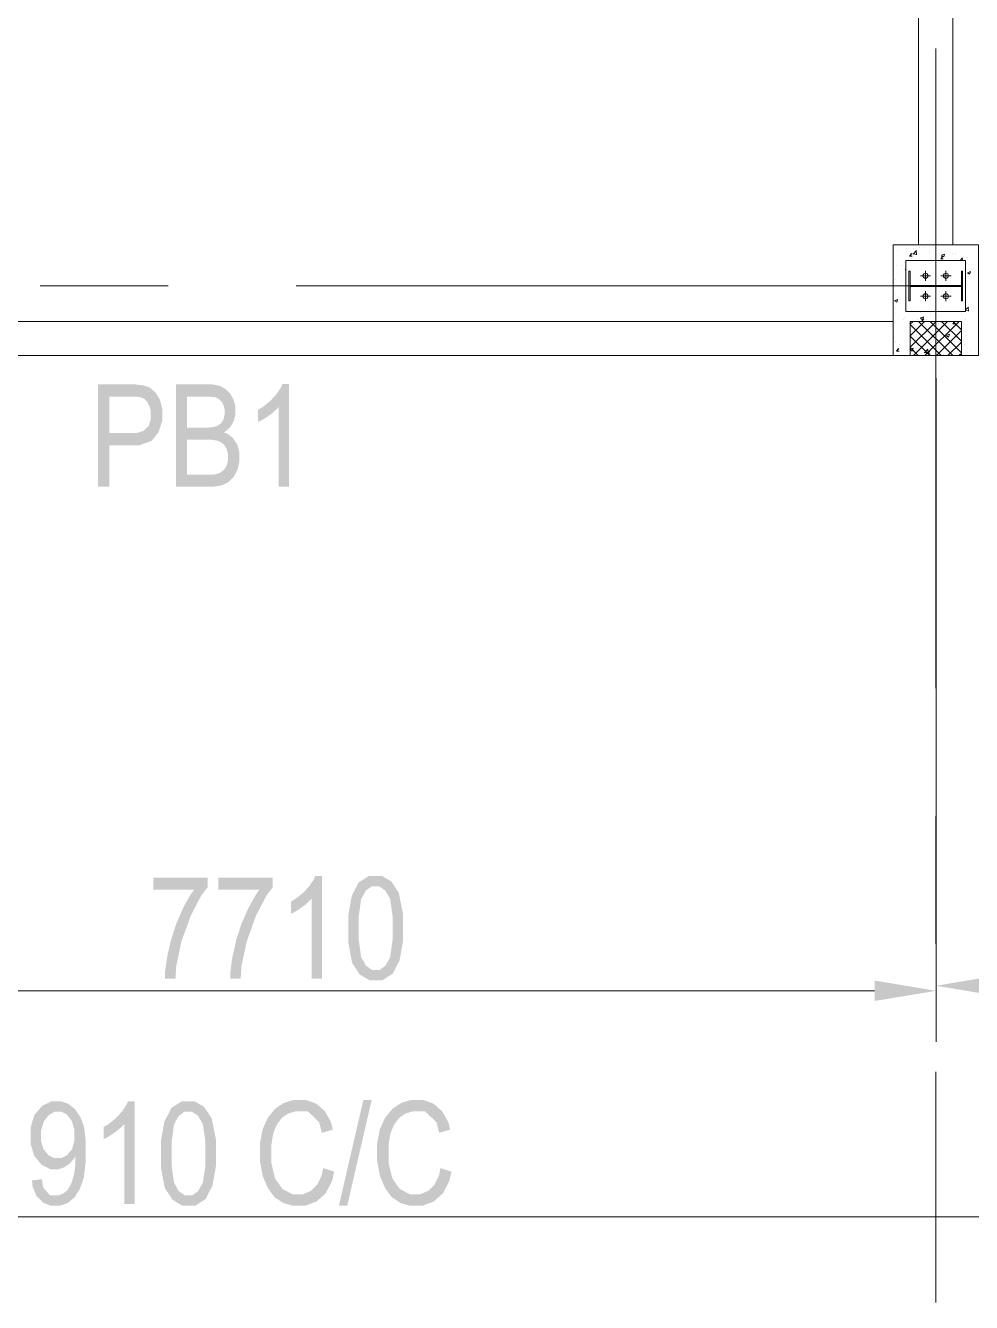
# Model space of a CAD drawing. Header units: millimetres. Extents: x 51.5 to 74.8, y 0.8 to 17.2.
# Drawn here: x 57.349 to 58.074, y 6.41 to 7.389 of the extents above; entities that cross this region are included whole.
import ezdxf

# ---------------------------------------------------------------- set-up
doc = ezdxf.new("R2010")
doc.units = ezdxf.units.MM
doc.layers.add('PDF_Geomertry', color=7, linetype='Continuous')
doc.layers.add('PDF_Solid Fills', color=7, linetype='Continuous')

msp = doc.modelspace()

# ---------------------------------------------------------------- hatches: boundary and pattern name
at = {"layer": 'PDF_Solid Fills', "transparency": 33554559}
h = msp.add_hatch(color=256, dxfattribs=at)
h.paths.add_polyline_path([(57.40426, 7.0355), (57.40426, 7.11397), (57.42857, 7.11397), (57.43288, 7.11397), (57.43913, 7.11314), (57.44121, 7.11245), (57.44399, 7.11147), (57.44843, 7.10759), (57.4501, 7.10495), (57.45176, 7.10217), (57.45343, 7.09536), (57.45343, 7.09134), (57.45343, 7.08606), (57.45065, 7.07745), (57.44801, 7.07397), (57.44524, 7.07064), (57.43593, 7.06731), (57.42926, 7.06731), (57.41274, 7.06731), (57.41274, 7.0355)])
h.paths.add_polyline_path([(57.41274, 7.07661), (57.42954, 7.07661), (57.43343, 7.07661), (57.43926, 7.07842), (57.44107, 7.08022), (57.44288, 7.08189), (57.44468, 7.08731), (57.44468, 7.09092), (57.44468, 7.09328), (57.44371, 7.09717), (57.44288, 7.09884), (57.44204, 7.1005), (57.43982, 7.10286), (57.43857, 7.10342), (57.43718, 7.10411), (57.4326, 7.10467), (57.42926, 7.10467), (57.41274, 7.10467)])
h = msp.add_hatch(color=256, dxfattribs=at)
h.paths.add_polyline_path([(57.46399, 7.0355), (57.46399, 7.11397), (57.48815, 7.11397), (57.4919, 7.11397), (57.49774, 7.11286), (57.49982, 7.11161), (57.5019, 7.1105), (57.50551, 7.10703), (57.5069, 7.10453), (57.50815, 7.10217), (57.50954, 7.09689), (57.50954, 7.09397), (57.50954, 7.0912), (57.50843, 7.08634), (57.50718, 7.08411), (57.50607, 7.08203), (57.50274, 7.07856), (57.50051, 7.07717), (57.50329, 7.0762), (57.50774, 7.07272), (57.5094, 7.07022), (57.51093, 7.06786), (57.5126, 7.06175), (57.5126, 7.05814), (57.5126, 7.05467), (57.51107, 7.04842), (57.50968, 7.04564), (57.50815, 7.043), (57.50426, 7.03911), (57.5019, 7.03786), (57.4994, 7.03661), (57.49274, 7.0355), (57.48843, 7.0355)])
h.paths.add_polyline_path([(57.47246, 7.04467), (57.48857, 7.04467), (57.49121, 7.04467), (57.4951, 7.04522), (57.49635, 7.04564), (57.49815, 7.04633), (57.50093, 7.0487), (57.5019, 7.05022), (57.50288, 7.05189), (57.50385, 7.05578), (57.50385, 7.05828), (57.50385, 7.0605), (57.50288, 7.06425), (57.50204, 7.06578), (57.50107, 7.06731), (57.49871, 7.06953), (57.49704, 7.07022), (57.49551, 7.07092), (57.49065, 7.07161), (57.48746, 7.07161), (57.47246, 7.07161)])
h.paths.add_polyline_path([(57.47246, 7.08092), (57.48649, 7.08092), (57.48913, 7.08092), (57.49301, 7.08133), (57.49426, 7.08175), (57.49593, 7.08231), (57.49843, 7.08411), (57.4994, 7.0855), (57.50024, 7.08675), (57.50121, 7.09036), (57.50121, 7.09272), (57.50121, 7.09481), (57.50038, 7.09828), (57.49954, 7.09967), (57.49871, 7.10106), (57.49649, 7.103), (57.49524, 7.10356), (57.49385, 7.10411), (57.48899, 7.10467), (57.48538, 7.10467), (57.47246, 7.10467)])
for points in [[(57.55065, 7.0355), (57.54274, 7.0355), (57.54274, 7.09675), (57.54135, 7.09522), (57.53774, 7.09189), (57.53538, 7.09022), (57.53315, 7.08856), (57.52885, 7.08606), (57.5269, 7.08522), (57.5269, 7.09467), (57.53024, 7.09647), (57.53593, 7.10106), (57.53843, 7.1037), (57.54093, 7.10647), (57.54454, 7.11175), (57.54551, 7.11425), (57.55065, 7.11425)], [(57.44649, 6.72647), (57.44649, 6.73564), (57.48815, 6.73564), (57.48815, 6.72814), (57.48343, 6.72217), (57.47524, 6.70633), (57.47176, 6.69661), (57.46815, 6.68703), (57.46413, 6.66772), (57.46357, 6.65828), (57.45551, 6.65828), (57.45551, 6.66314), (57.45718, 6.67467), (57.45857, 6.6812), (57.4601, 6.68772), (57.46413, 6.70022), (57.46676, 6.7062), (57.46926, 6.71217), (57.47482, 6.72217), (57.47788, 6.72647)], [(57.49649, 6.72647), (57.49649, 6.73564), (57.53815, 6.73564), (57.53815, 6.72814), (57.53343, 6.72217), (57.52524, 6.70633), (57.52176, 6.69661), (57.51829, 6.68703), (57.51413, 6.66772), (57.51357, 6.65828), (57.50551, 6.65828), (57.50565, 6.66314), (57.50718, 6.67467), (57.50871, 6.6812), (57.5101, 6.68772), (57.51413, 6.70022), (57.51676, 6.7062), (57.5194, 6.71217), (57.52496, 6.72217), (57.52788, 6.72647)], [(57.57579, 6.65828), (57.56788, 6.65828), (57.56788, 6.71953), (57.56649, 6.718), (57.56288, 6.71467), (57.56051, 6.713), (57.55829, 6.71134), (57.55399, 6.70884), (57.55218, 6.708), (57.55218, 6.71731), (57.55538, 6.71925), (57.56121, 6.72384), (57.56371, 6.72647), (57.56621, 6.72925), (57.56968, 6.73439), (57.57065, 6.73703), (57.57579, 6.73703)], [(57.43232, 6.48536), (57.4244, 6.48536), (57.4244, 6.54675), (57.42301, 6.54509), (57.41926, 6.54189), (57.41704, 6.54022), (57.41468, 6.53856), (57.41051, 6.53606), (57.40857, 6.53509), (57.40857, 6.54453), (57.4119, 6.54633), (57.4176, 6.55092), (57.4201, 6.55356), (57.4226, 6.55634), (57.42607, 6.56161), (57.42718, 6.56411), (57.43232, 6.56411)], [(57.57676, 6.51286), (57.58524, 6.51022), (57.58385, 6.50356), (57.57885, 6.4937), (57.57538, 6.4905), (57.57176, 6.48731), (57.56315, 6.48397), (57.55801, 6.48397), (57.55357, 6.48397), (57.54593, 6.4862), (57.54274, 6.48842), (57.53954, 6.4905), (57.5344, 6.49758), (57.53232, 6.50231), (57.53038, 6.50717), (57.52829, 6.51856), (57.52829, 6.52509), (57.52829, 6.53161), (57.53038, 6.54259), (57.53232, 6.54703), (57.5344, 6.55147), (57.53982, 6.55828), (57.54329, 6.56064), (57.54676, 6.56286), (57.55454, 6.56522), (57.55871, 6.56522), (57.56343, 6.56522), (57.57149, 6.56231), (57.57482, 6.55939), (57.57815, 6.55647), (57.58288, 6.548), (57.58413, 6.54231), (57.57579, 6.53995), (57.57371, 6.54814), (57.5651, 6.55634), (57.55857, 6.55634), (57.55538, 6.55634), (57.54982, 6.55467), (57.54746, 6.553), (57.5451, 6.55134), (57.54121, 6.5462), (57.53982, 6.54272), (57.53843, 6.53925), (57.53704, 6.5305), (57.53704, 6.52509), (57.53704, 6.51703), (57.53982, 6.50495), (57.54274, 6.50092), (57.54551, 6.49689), (57.55315, 6.49286), (57.55788, 6.49286), (57.56135, 6.49286), (57.56732, 6.49536), (57.56996, 6.49786), (57.57246, 6.50036), (57.57579, 6.50786)], [(57.66663, 6.51286), (57.6751, 6.51022), (57.67371, 6.50356), (57.66871, 6.4937), (57.66524, 6.4905), (57.66163, 6.48731), (57.65301, 6.48397), (57.64788, 6.48397), (57.64343, 6.48397), (57.63579, 6.4862), (57.6326, 6.48842), (57.6294, 6.4905), (57.62426, 6.49758), (57.62218, 6.50231), (57.62024, 6.50717), (57.61815, 6.51856), (57.61815, 6.52509), (57.61815, 6.53161), (57.62024, 6.54259), (57.62218, 6.54703), (57.62426, 6.55147), (57.62982, 6.55828), (57.63315, 6.56064), (57.63663, 6.56286), (57.6444, 6.56522), (57.64871, 6.56522), (57.65329, 6.56522), (57.66135, 6.56231), (57.66468, 6.55939), (57.66801, 6.55647), (57.67274, 6.548), (57.67413, 6.54231), (57.66579, 6.53995), (57.66357, 6.54814), (57.65496, 6.55634), (57.64843, 6.55634), (57.64524, 6.55634), (57.63968, 6.55467), (57.63732, 6.553), (57.63496, 6.55134), (57.63121, 6.5462), (57.62968, 6.54272), (57.62829, 6.53925), (57.6269, 6.5305), (57.6269, 6.52509), (57.6269, 6.51703), (57.62982, 6.50495), (57.6326, 6.50092), (57.63551, 6.49689), (57.64301, 6.49286), (57.64774, 6.49286), (57.65121, 6.49286), (57.65732, 6.49536), (57.65982, 6.49786), (57.66232, 6.50036), (57.66579, 6.50786)]]:
    msp.add_hatch(color=256, dxfattribs=at).paths.add_polyline_path(points)
h = msp.add_hatch(color=256, dxfattribs=at)
h.paths.add_polyline_path([(57.59607, 6.69689), (57.59607, 6.70675), (57.59871, 6.72175), (57.60135, 6.72689), (57.60399, 6.73189), (57.6119, 6.73703), (57.61718, 6.73703), (57.62176, 6.73703), (57.62899, 6.73286), (57.63163, 6.72883), (57.63482, 6.72384), (57.63801, 6.70786), (57.63801, 6.69689), (57.63801, 6.68703), (57.63538, 6.67217), (57.63274, 6.66703), (57.6301, 6.66203), (57.62218, 6.65689), (57.61704, 6.65689), (57.61246, 6.65689), (57.60482, 6.66134), (57.6019, 6.66592), (57.59899, 6.67036), (57.59607, 6.68592)])
h.paths.add_polyline_path([(57.60413, 6.69689), (57.60413, 6.68745), (57.60593, 6.67453), (57.60788, 6.67133), (57.60968, 6.668), (57.6144, 6.66481), (57.61718, 6.66481), (57.61996, 6.66481), (57.62454, 6.66814), (57.62635, 6.67133), (57.62815, 6.67467), (57.62996, 6.68745), (57.62996, 6.69689), (57.62996, 6.70647), (57.62815, 6.71939), (57.62635, 6.72259), (57.6244, 6.72578), (57.61968, 6.72911), (57.61676, 6.72911), (57.61413, 6.72911), (57.60954, 6.72578), (57.60774, 6.72245), (57.60593, 6.71925), (57.60413, 6.70647)])
h = msp.add_hatch(color=256, dxfattribs=at)
h.paths.add_polyline_path([(57.35357, 6.50342), (57.36121, 6.50439), (57.36204, 6.49814), (57.36746, 6.49189), (57.3719, 6.49189), (57.37385, 6.49189), (57.37746, 6.49328), (57.37913, 6.49467), (57.38079, 6.49592), (57.38357, 6.50078), (57.38468, 6.50425), (57.38579, 6.50772), (57.3869, 6.51578), (57.3869, 6.52036), (57.3869, 6.52231), (57.38565, 6.51995), (57.38232, 6.5162), (57.38024, 6.51481), (57.37815, 6.51342), (57.37385, 6.51203), (57.37176, 6.51203), (57.36774, 6.51203), (57.36093, 6.51536), (57.35815, 6.51883), (57.35524, 6.52231), (57.35246, 6.53161), (57.35246, 6.53759), (57.35246, 6.54384), (57.35538, 6.55356), (57.35829, 6.55703), (57.36135, 6.56064), (57.36843, 6.56411), (57.37274, 6.56411), (57.37579, 6.56411), (57.38135, 6.56217), (57.38399, 6.56022), (57.38649, 6.55814), (57.39051, 6.55231), (57.39204, 6.54856), (57.39343, 6.54467), (57.39482, 6.53356), (57.39482, 6.52634), (57.39482, 6.51814), (57.39329, 6.50564), (57.39176, 6.5012), (57.39024, 6.49675), (57.38607, 6.49022), (57.38343, 6.48814), (57.38093, 6.48606), (57.37496, 6.48397), (57.37176, 6.48397), (57.36801, 6.48397), (57.3619, 6.48647), (57.35954, 6.48897), (57.35704, 6.49147), (57.35399, 6.4987)])
h.paths.add_polyline_path([(57.38607, 6.53814), (57.38607, 6.54231), (57.38413, 6.54897), (57.38232, 6.55134), (57.38038, 6.55384), (57.37607, 6.5562), (57.37357, 6.5562), (57.37107, 6.5562), (57.36649, 6.55356), (57.36454, 6.55106), (57.36246, 6.54842), (57.36051, 6.54161), (57.36051, 6.53731), (57.36051, 6.53342), (57.36246, 6.52731), (57.36426, 6.52509), (57.36621, 6.52272), (57.37079, 6.5205), (57.37343, 6.5205), (57.37607, 6.5205), (57.38051, 6.52272), (57.38232, 6.52509), (57.38426, 6.52731), (57.38607, 6.53384)])
h = msp.add_hatch(color=256, dxfattribs=at)
h.paths.add_polyline_path([(57.45246, 6.52397), (57.45246, 6.53397), (57.4551, 6.54884), (57.45788, 6.55397), (57.46051, 6.55911), (57.46843, 6.56411), (57.47357, 6.56411), (57.47815, 6.56411), (57.48538, 6.55995), (57.48815, 6.55592), (57.49135, 6.55092), (57.49454, 6.53495), (57.49454, 6.52397), (57.49454, 6.51425), (57.4919, 6.49925), (57.48926, 6.49425), (57.48663, 6.48911), (57.47871, 6.48397), (57.47343, 6.48397), (57.46885, 6.48397), (57.46135, 6.48856), (57.45843, 6.493), (57.45538, 6.49745), (57.45246, 6.513)])
h.paths.add_polyline_path([(57.46065, 6.52411), (57.46065, 6.51453), (57.46246, 6.50175), (57.46426, 6.49842), (57.46607, 6.49522), (57.47079, 6.49189), (57.47371, 6.49189), (57.47635, 6.49189), (57.48093, 6.49522), (57.48274, 6.49856), (57.48454, 6.50175), (57.48649, 6.51453), (57.48649, 6.52411), (57.48649, 6.5337), (57.48454, 6.54647), (57.48274, 6.54967), (57.48093, 6.553), (57.47621, 6.5562), (57.47315, 6.5562), (57.47051, 6.5562), (57.46607, 6.55286), (57.46426, 6.54967), (57.46246, 6.54633), (57.46065, 6.53356)])

# ---------------------------------------------------------------- linework, layer by layer
at = {"layer": 'PDF_Geomertry', "lineweight": 0}
for points in [[(58.03329, 8.1455), (58.03329, 7.22106)], [(58.05954, 8.1455), (58.05954, 7.22106)], [(58.04649, 6.88106), (58.04649, 7.37161)], [(58.02288, 7.22106), (58.02288, 7.22106)], [(58.03413, 7.21897), (58.03413, 7.21897)], [(58.03774, 7.21911), (58.03774, 7.21911)], [(58.05024, 7.22078), (58.05024, 7.22078)], [(58.05343, 7.22106), (58.05343, 7.22106)], [(58.01371, 7.21411), (58.01371, 7.21411)], [(58.01676, 7.21647), (58.01676, 7.21647)], [(58.02371, 7.21578), (58.02371, 7.21578)], [(58.02843, 7.21231), (58.02635, 7.21245), (58.02801, 7.21439)], [(58.02746, 7.21217), (58.02704, 7.21425)], [(58.02885, 7.21425), (58.03176, 7.2137)], [(58.02899, 7.21384), (58.03163, 7.21661)], [(58.0294, 7.218), (58.0294, 7.218)], [(58.03176, 7.21342), (58.03135, 7.21661)], [(58.04149, 7.21495), (58.04149, 7.21495)], [(58.04204, 7.21078), (58.04204, 7.21078)], [(58.05218, 7.21022), (58.05024, 7.21036), (58.05176, 7.21231)], [(58.05065, 7.21022), (58.05065, 7.21022)], [(58.05093, 7.21314), (58.05329, 7.21397)], [(58.05093, 7.21286), (58.0526, 7.21175), (58.05315, 7.21384)], [(58.05135, 7.21009), (58.05093, 7.21217)], [(58.05926, 7.21425), (58.05926, 7.21425)], [(58.06149, 7.21411), (58.06149, 7.21411)], [(58.0626, 7.21036), (58.0626, 7.21036)], [(58.06315, 7.20911), (58.06315, 7.20911)], [(58.0651, 7.20911), (58.06704, 7.21106)], [(58.06704, 7.20911), (58.06676, 7.21106)], [(58.06746, 7.21245), (58.06746, 7.21245)], [(58.07093, 7.21147), (58.07093, 7.21147)], [(58.01371, 7.20342), (58.01371, 7.20342)], [(58.01635, 7.2055), (58.01635, 7.2055)], [(58.02065, 7.20481), (58.02065, 7.20481)], [(58.02274, 7.20745), (58.02274, 7.20745)], [(58.02301, 7.20231), (58.02357, 7.20258)], [(58.02301, 7.20217), (58.02357, 7.20175)], [(58.02357, 7.20022), (58.02357, 7.20022)], [(58.03857, 7.19342), (58.03857, 7.2012)], [(58.05426, 7.19342), (58.05426, 7.2012)], [(58.06926, 7.20689), (58.06926, 7.20689)], [(58.06926, 7.19925), (58.06926, 7.19925)], [(58.0694, 7.20675), (58.0694, 7.20675)], [(58.07065, 7.19953), (58.07232, 7.19842), (58.07301, 7.20036)], [(58.07079, 7.19967), (58.07315, 7.20064)], [(57.45801, 7.18953), (57.35982, 7.18953)], [(58.04663, 7.18953), (57.55607, 7.18953)], [(58.01371, 7.19272), (58.01371, 7.19272)], [(58.01593, 7.19439), (58.01593, 7.19439)], [(58.01732, 7.1987), (58.01732, 7.1987)], [(58.02024, 7.19286), (58.02024, 7.19286)], [(58.02357, 7.18939), (58.02357, 7.18939)], [(58.03468, 7.19731), (58.04246, 7.19731)], [(58.07051, 7.19647), (58.07051, 7.19647)], [(58.01385, 7.18189), (58.01385, 7.18189)], [(58.01385, 7.18008), (58.01385, 7.18008)], [(58.01565, 7.18328), (58.01565, 7.18328)], [(58.02357, 7.18564), (58.02357, 7.18564)], [(58.02357, 7.18425), (58.02357, 7.18425)], [(58.03468, 7.18161), (58.04246, 7.18161)], [(58.03857, 7.17772), (58.03857, 7.1855)], [(58.01385, 7.1712), (58.01385, 7.1712)], [(58.01482, 7.17814), (58.01649, 7.17703), (58.01718, 7.17897)], [(58.01496, 7.17828), (58.01732, 7.17911)], [(58.01524, 7.17231), (58.01524, 7.17231)], [(58.02357, 7.1787), (58.02357, 7.1787)], [(58.02607, 7.16981), (58.02607, 7.16981)], [(58.02718, 7.16981), (58.02718, 7.16981)], [(58.06371, 7.16981), (58.06371, 7.16981)], [(58.06815, 7.16981), (58.06815, 7.16981)], [(58.06926, 7.17106), (58.07149, 7.17328)], [(58.06926, 7.17078), (58.07163, 7.17036)], [(58.07163, 7.17009), (58.07121, 7.17314)], [(57.06399, 7.16231), (58.01385, 7.16231)], [(58.01385, 7.16814), (58.01385, 7.16814)], [(58.01385, 7.1605), (58.01385, 7.1605)], [(58.01482, 7.1612), (58.01482, 7.1612)], [(58.01538, 7.16828), (58.01538, 7.16828)], [(58.0219, 7.16411), (58.0219, 7.16411)], [(58.0226, 7.16536), (58.0226, 7.16536)], [(58.02676, 7.14245), (58.04663, 7.16231)], [(58.02676, 7.15134), (58.03774, 7.16231)], [(58.02676, 7.16009), (58.02899, 7.16231)], [(58.02676, 7.15995), (58.05065, 7.13606)], [(58.02926, 7.13606), (58.05538, 7.16231)], [(58.03204, 7.1637), (58.03204, 7.1637)], [(58.03329, 7.16231), (58.0594, 7.13606)], [(58.03468, 7.16467), (58.03635, 7.16356), (58.03704, 7.16564)], [(58.03482, 7.16495), (58.03718, 7.16578)], [(58.0376, 7.16231), (58.03565, 7.16245), (58.03718, 7.16439)], [(58.03663, 7.16217), (58.03635, 7.16425)], [(58.03801, 7.13606), (58.06426, 7.16231)], [(58.03968, 7.16342), (58.03968, 7.16342)], [(58.04204, 7.1687), (58.04204, 7.1687)], [(58.04204, 7.16231), (58.06607, 7.13828)], [(58.04843, 7.16064), (58.04843, 7.16064)], [(58.04913, 7.16606), (58.04913, 7.16606)], [(58.04996, 7.16134), (58.04996, 7.16134)], [(58.05093, 7.16231), (58.06607, 7.14717)], [(58.05746, 7.16259), (58.05746, 7.16259)], [(58.06135, 7.16022), (58.0594, 7.16036), (58.06107, 7.16231)], [(58.05968, 7.16231), (58.06607, 7.15592)], [(58.06051, 7.16009), (58.0601, 7.16217)], [(58.06593, 7.16814), (58.06593, 7.16814)], [(58.06926, 7.16467), (58.06926, 7.16467)], [(58.0694, 7.16342), (58.0694, 7.16342)], [(58.0144, 7.15009), (58.0144, 7.15009)], [(58.02676, 7.15106), (58.04176, 7.13606)], [(58.0276, 7.158), (58.0276, 7.158)], [(58.02899, 7.15967), (58.02899, 7.15967)], [(58.03051, 7.158), (58.03051, 7.158)], [(58.03163, 7.15258), (58.03163, 7.15258)], [(58.03593, 7.15911), (58.03593, 7.15911)], [(58.04663, 7.15897), (58.04663, 7.15897)], [(58.0469, 7.13606), (58.06607, 7.15522)], [(58.04871, 7.15495), (58.04871, 7.15495)], [(58.05454, 7.15134), (58.05621, 7.15022), (58.0569, 7.15231)], [(58.05468, 7.15147), (58.0569, 7.15245)], [(58.06079, 7.15036), (58.06079, 7.15036)], [(58.0644, 7.15814), (58.0644, 7.15814)], [(58.06551, 7.15703), (58.06551, 7.15703)], [(58.06899, 7.15147), (58.06899, 7.15147)], [(58.01385, 7.14967), (58.01385, 7.14967)], [(58.01538, 7.14717), (58.01538, 7.14717)], [(58.01635, 7.13967), (58.01801, 7.14147)], [(58.01746, 7.13925), (58.01704, 7.14134)], [(58.01885, 7.14481), (58.01885, 7.14481)], [(58.02385, 7.14314), (58.02385, 7.14314)], [(58.02663, 7.14064), (58.02829, 7.13953), (58.02899, 7.14147)], [(58.02676, 7.14231), (58.03301, 7.13606)], [(58.02676, 7.14078), (58.02899, 7.14175)], [(58.02718, 7.14592), (58.02718, 7.14592)], [(58.03121, 7.14161), (58.03121, 7.14161)], [(58.03301, 7.14647), (58.03301, 7.14647)], [(58.03774, 7.13814), (58.04038, 7.14092)], [(58.03968, 7.14759), (58.03968, 7.14759)], [(58.04051, 7.13772), (58.04024, 7.14078)], [(58.04329, 7.14647), (58.04329, 7.14647)], [(58.04829, 7.14383), (58.04829, 7.14383)], [(58.05079, 7.14578), (58.05079, 7.14578)], [(58.05565, 7.13606), (58.06607, 7.14647)], [(58.0626, 7.14981), (58.0626, 7.14981)], [(58.0651, 7.14606), (58.0651, 7.14606)], [(58.06857, 7.14495), (58.06857, 7.14495)], [(57.06399, 7.13606), (58.01385, 7.13606)], [(58.01385, 7.13897), (58.01385, 7.13897)], [(58.01399, 7.13911), (58.01399, 7.13911)], [(58.01635, 7.13953), (58.01843, 7.13939)], [(58.0376, 7.13842), (58.04065, 7.138)], [(58.04024, 7.13759), (58.04176, 7.13939)], [(58.04024, 7.13745), (58.04218, 7.13731)], [(58.04135, 7.13717), (58.04093, 7.13925)], [(58.04663, 7.13856), (58.04663, 7.13856)], [(58.04663, 7.13578), (58.04663, 7.13578)], [(58.05204, 7.13731), (58.05204, 7.13731)], [(58.05218, 7.13606), (58.05218, 7.13606)], [(58.06024, 7.13842), (58.06024, 7.13842)], [(58.06607, 7.13759), (58.06454, 7.13606), (58.06565, 7.13731)], [(58.06496, 7.13606), (58.06468, 7.13717)], [(58.07288, 7.13995), (58.07288, 7.13995)], [(58.04663, 7.11884), (58.04663, 6.60967)], [(58.04663, 7.1162), (58.04663, 6.61356)], [(58.04649, 6.68481), (58.04649, 6.78286)], [(57.0851, 6.64884), (57.99954, 6.64884)], [(58.04663, 6.64884), (58.04663, 6.64884)], [(58.04649, 6.40981), (58.04649, 6.58675)], [(54.96579, 6.4755), (59.96177, 6.4755)]]:
    msp.add_lwpolyline(points, dxfattribs=at)
for points in [[(58.01371, 7.22106), (58.07913, 7.22106), (58.07926, 7.13606), (58.01385, 7.13606), (58.01371, 7.22106)], [(58.01524, 7.22106), (58.01524, 7.22106), (58.01524, 7.22106)], [(58.03079, 7.22106), (58.03079, 7.22106), (58.03079, 7.22106), (58.03079, 7.22106)], [(58.0319, 7.22106), (58.0319, 7.22106), (58.0319, 7.22106)], [(58.04843, 7.22106), (58.04843, 7.22106), (58.04843, 7.22106)], [(58.05371, 7.22106), (58.05371, 7.22106), (58.05371, 7.22106), (58.05371, 7.22106)], [(58.06482, 7.22106), (58.06482, 7.22106), (58.06482, 7.22106)], [(58.06496, 7.22106), (58.06496, 7.22106), (58.06496, 7.22106)], [(58.01371, 7.21592), (58.01371, 7.21592), (58.01371, 7.21592)], [(58.01371, 7.21564), (58.01371, 7.21564), (58.01371, 7.21564), (58.01371, 7.21564)], [(58.01371, 7.21161), (58.01371, 7.21161), (58.01371, 7.21161), (58.01371, 7.21161)], [(58.02357, 7.20911), (58.06926, 7.20911), (58.06926, 7.16981), (58.02357, 7.16981), (58.02357, 7.20911)], [(58.02357, 7.20911), (58.06926, 7.20911), (58.06926, 7.16981), (58.02357, 7.16981), (58.02357, 7.20911)], [(58.03524, 7.20911), (58.03524, 7.20911), (58.03524, 7.20911), (58.03524, 7.20911)], [(58.04385, 7.20911), (58.04385, 7.20911), (58.04385, 7.20911)], [(58.04913, 7.20911), (58.04913, 7.20911), (58.04913, 7.20911), (58.04913, 7.20911)], [(58.05288, 7.20911), (58.05288, 7.20911), (58.05288, 7.20911)], [(58.0669, 7.20911), (58.0669, 7.20911), (58.0669, 7.20911)], [(58.01371, 7.20397), (58.01371, 7.20397), (58.01371, 7.20397)], [(58.01371, 7.20106), (58.01371, 7.20106), (58.01371, 7.20106), (58.01371, 7.20106)], [(58.02357, 7.20661), (58.02357, 7.20661), (58.02357, 7.20661)], [(58.02579, 7.20092), (58.02579, 7.178), (58.02676, 7.178), (58.02676, 7.20092), (58.02579, 7.20092)], [(58.06704, 7.20092), (58.06704, 7.178), (58.06607, 7.178), (58.06607, 7.20092), (58.06704, 7.20092)], [(58.06926, 7.20786), (58.06926, 7.20786), (58.06926, 7.20786), (58.06926, 7.20786)], [(58.06926, 7.203), (58.06926, 7.203), (58.06926, 7.203)], [(58.01371, 7.19453), (58.01371, 7.19453), (58.01371, 7.19453)], [(58.01371, 7.19203), (58.01371, 7.19203), (58.01371, 7.19203), (58.01371, 7.19203)], [(58.01371, 7.1905), (58.01371, 7.1905), (58.01371, 7.1905)], [(58.02357, 7.19481), (58.02357, 7.19481), (58.02357, 7.19481)], [(58.02357, 7.19328), (58.02357, 7.19328), (58.02357, 7.19328)], [(58.02676, 7.18981), (58.02676, 7.18911), (58.06607, 7.18911), (58.06607, 7.18981), (58.02676, 7.18981)], [(58.05038, 7.19731), (58.05815, 7.19731)], [(58.06926, 7.19731), (58.06926, 7.19731), (58.06926, 7.19731), (58.06926, 7.19731)], [(58.06926, 7.19231), (58.06926, 7.19231), (58.06926, 7.19231)], [(58.01385, 7.17981), (58.01385, 7.17981), (58.01385, 7.17981), (58.01385, 7.17981)], [(58.02357, 7.18134), (58.02357, 7.18134), (58.02357, 7.18134)], [(58.05038, 7.18161), (58.05815, 7.18161)], [(58.05426, 7.1855), (58.05426, 7.17772)], [(58.06926, 7.18731), (58.06926, 7.18731), (58.06926, 7.18731)], [(58.06926, 7.18675), (58.06926, 7.18675), (58.06926, 7.18675)], [(58.06926, 7.18578), (58.06926, 7.18578), (58.06926, 7.18578), (58.06926, 7.18578)], [(58.06926, 7.18147), (58.06926, 7.18147), (58.06926, 7.18147)], [(58.01385, 7.17342), (58.01385, 7.17342), (58.01385, 7.17342), (58.01385, 7.17342)], [(58.02954, 7.16981), (58.02954, 7.16981), (58.02954, 7.16981), (58.02954, 7.16981)], [(58.04065, 7.16981), (58.04065, 7.16981), (58.04065, 7.16981), (58.04065, 7.16981)], [(58.04607, 7.16981), (58.04607, 7.16981), (58.04607, 7.16981), (58.04607, 7.16981)], [(58.05413, 7.16981), (58.05413, 7.16981), (58.05413, 7.16981)], [(58.0626, 7.16981), (58.0626, 7.16981), (58.0626, 7.16981), (58.0626, 7.16981)], [(58.06926, 7.1762), (58.06926, 7.1762), (58.06926, 7.1762), (58.06926, 7.1762)], [(58.06926, 7.17536), (58.06926, 7.17536), (58.06926, 7.17536)], [(58.06926, 7.17078), (58.06926, 7.17078), (58.06926, 7.17078)], [(58.01385, 7.16925), (58.01385, 7.16925), (58.01385, 7.16925), (58.01385, 7.16925)], [(58.02676, 7.13606), (58.02676, 7.16231), (58.06607, 7.16231), (58.06607, 7.13606), (58.02676, 7.13606)], [(58.01385, 7.1587), (58.01385, 7.1587), (58.01385, 7.1587)], [(58.01385, 7.1562), (58.01385, 7.1562), (58.01385, 7.1562)], [(58.01385, 7.15231), (58.01385, 7.15231), (58.01385, 7.15231)], [(58.01385, 7.14814), (58.01385, 7.14814), (58.01385, 7.14814)], [(58.01385, 7.14425), (58.01385, 7.14425), (58.01385, 7.14425)], [(58.01385, 7.13759), (58.01385, 7.13759), (58.01385, 7.13759), (58.01385, 7.13759)], [(58.02413, 7.13606), (58.02413, 7.13606), (58.02413, 7.13606)], [(58.03815, 7.13606), (58.03815, 7.13606), (58.03815, 7.13606), (58.03815, 7.13606)], [(58.04315, 7.13606), (58.04315, 7.13606), (58.04315, 7.13606)], [(58.06621, 7.13606), (58.06621, 7.13606), (58.06621, 7.13606)]]:
    msp.add_lwpolyline(points, close=True, dxfattribs=at)
for centre in [(58.03857, 7.19731), (58.05426, 7.19731), (58.03857, 7.18161), (58.05426, 7.18161)]:
    msp.add_circle(centre, 0.00194, dxfattribs=at)
at = {"layer": 'PDF_Solid Fills', "transparency": 33554559}
for points in [[(58.09371, 6.66064), (58.09371, 6.64495), (58.04663, 6.65272)], [(57.99954, 6.64106), (57.99954, 6.65675), (58.04663, 6.64884)], [(57.58885, 6.48397), (57.6076, 6.56522), (57.59524, 6.48397), (57.61399, 6.56522)]]:
    msp.add_solid(points, dxfattribs=at)

doc.saveas('drawing.dxf')
